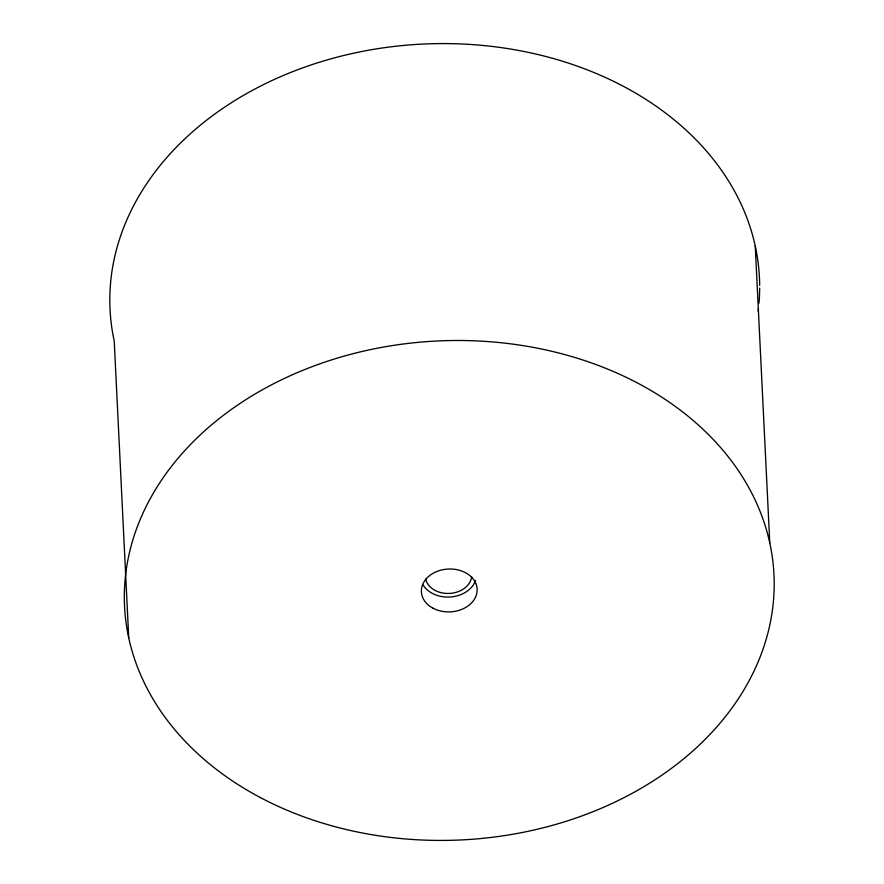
<?xml version="1.0" encoding="UTF-8"?>
<svg xmlns="http://www.w3.org/2000/svg" width="884" height="884" viewBox="0 0 884 884"><rect width="100%" height="100%" fill="white"/><g stroke="black" fill="none" stroke-linecap="round" stroke-linejoin="round"><path stroke-width="1.33" d="M755.256 246.095L769.776 543.008M128.744 637.905L114.224 340.992A325.091 249.763 -2.8 0 1 406.894 45.139A325.091 249.763 -2.8 0 1 759.665 285.377M475.526 580.468A27.901 21.437 -2.8 0 1 450.939 596.932A27.901 21.437 -2.8 0 1 423.149 584.998M759.665 288.118A325.091 249.763 -2.8 0 1 758.991 303.124M758.472 308.538A325.091 249.763 -2.8 0 1 758.152 311.223M471.636 576.876A23.216 17.835 -2.8 0 1 449.326 593.44A23.216 17.835 -2.8 0 1 425.646 578.998M433.049 608.236A27.901 21.437 -2.8 0 0 477.017 591.982A27.901 21.437 -2.8 0 0 437.713 571.163A27.901 21.437 -2.8 0 0 433.049 608.236M260.349 797.556A325.091 249.763 -2.8 0 0 772.671 608.148A325.091 249.763 -2.8 0 0 314.759 365.678A325.091 249.763 -2.8 0 0 260.349 797.556"/></g></svg>
